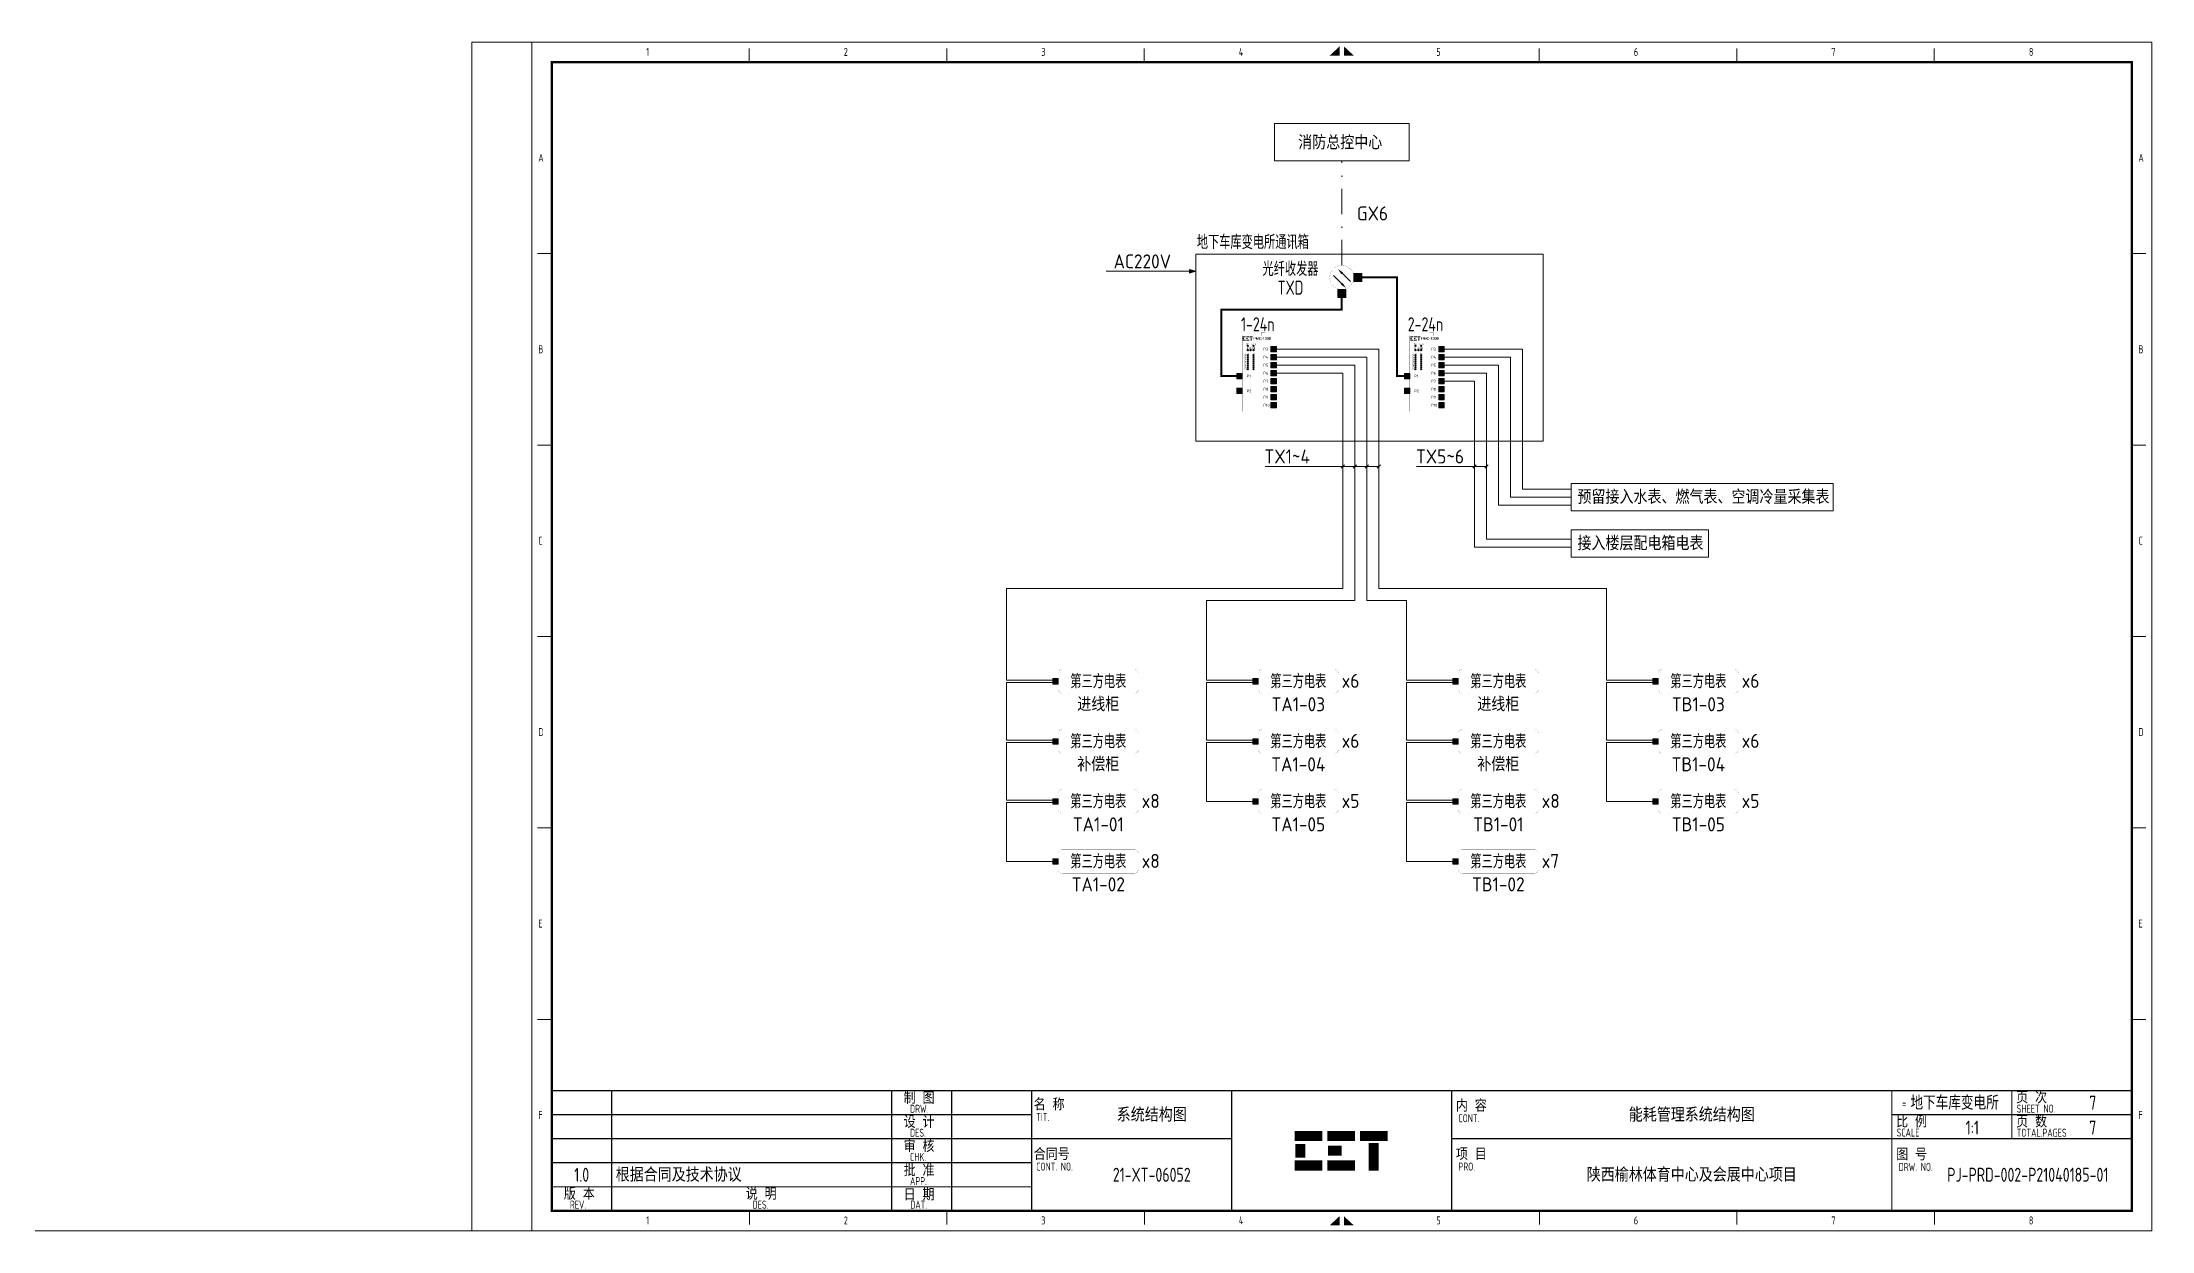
# Model space of a CAD drawing. Header units: millimetres. Extents: x 42 to 4265, y -439 to -142.
# Drawn here: x 3737 to 4265, y -439 to -142 of the extents above; entities that cross this region are included whole.
import ezdxf
from ezdxf.enums import TextEntityAlignment as Align

# ---------------------------------------------------------------- set-up
doc = ezdxf.new("R2010")
doc.units = ezdxf.units.MM
doc.linetypes.add('DASHDOT2', pattern=[12.7, 6.35, -3.175, 0, -3.175])
doc.layers.add('图框', color=7, linetype='Continuous', lineweight=9)
doc.layers.add('线', color=7, linetype='Continuous', lineweight=9)
doc.styles.add('CET', font='isocp.shx', dxfattribs={"height": 3.5, "bigfont": 'hztxt.shx'})
doc.styles.get("Standard").update_dxf_attribs({"font": 'isocp.shx', "height": 3, "bigfont": 'hztxt.shx'})

# ---------------------------------------------------------------- blocks, each defined once
blk = doc.blocks.new('图框-A3')
at = {"layer": '图框'}
for points in [[(0, 0), (420, 0), (420, 297), (0, 297), (0, 0)], [(15, 0), (15, 297)], [(69.37501270194343, 295.4579999999769), (69.375, 292)], [(118.7500127019434, 295.4579999999769), (118.75, 292)], [(168.1250127019434, 295.4579999999769), (168.125, 292)], [(266.8750127019434, 295.4579999999769), (266.875, 292)], [(316.2500127019434, 295.4579999999769), (316.25, 292)], [(365.6250127019434, 295.4579999999769), (365.625, 292)], [(20, 244.16666), (16.48505390119681, 244.1666341777637)], [(418.5149460988032, 244.16666), (415, 244.1666341777637)], [(20, 196.33333), (16.48505390119681, 196.3333041777637)], [(418.5149460988032, 196.33333), (415, 196.3333041777638)], [(20, 148.50003), (16.48505390119681, 148.5000041777637)], [(418.5149460988032, 148.5), (415, 148.5)], [(20, 100.66667), (16.48505390119681, 100.6666441777637)], [(418.5149460988032, 100.66667), (415, 100.6666441777638)], [(20.00035140326877, 52.83334000258158), (16.48540530446557, 52.83331418034531)], [(418.515297502072, 52.83334000258161), (415.0003514032688, 52.83331418034534)], [(69.4105600763537, 5), (69.41054737441027, 1.542000000023108)], [(118.7855600763537, 5), (118.7855473744103, 1.542000000023108)], [(168.1605600763537, 5), (168.1605473744103, 1.542000000023108)], [(266.9105600763537, 5), (266.9105473744103, 1.542000000023108)], [(316.2855600763537, 5), (316.2855473744103, 1.542000000023108)], [(365.6605600763537, 5), (365.6605473744103, 1.542000000023108)]]:
    blk.add_lwpolyline(points, dxfattribs=at)
at = {"layer": '图框', "const_width": 0.6}
blk.add_lwpolyline([(20, 5), (20, 292), (415, 292), (415, 5)], close=True, dxfattribs=at)
at = {"layer": '图框'}
for points, const_width in [([(20.00000000000011, 4.771030137833719), (20.00000000000011, 34.77103013783372)], 0.3023767766250001), ([(20, 5), (20, 35)], 0.3), ([(20, 35), (415, 35)], 0.3), ([(35, 5), (35, 35)], 0.3), ([(105, 5), (105, 35)], 0.3), ([(120, 5), (120, 35)], 0.3), ([(140, 5), (140, 35)], 0.3), ([(190, 5), (190, 35)], 0.3), ([(245, 5), (245, 35)], 0.3), ([(355, 5), (355, 35)], 0.3), ([(385, 23), (385, 35)], 0.3), ([(415, 5), (415, 35)], 0.3), ([(20, 29), (140, 29)], 0.3), ([(355, 29), (415, 29)], 0.3), ([(20, 23), (190, 23)], 0.3), ([(245, 23), (415, 23)], 0.3), ([(20, 17), (140, 17)], 0.3), ([(20, 11), (140, 11)], 0.3), ([(20, 5), (415, 5)], 0.3)]:
    blk.add_lwpolyline(points, dxfattribs=dict(at, const_width=const_width))
at = {"layer": '图框', "color": 1}
for points, const_width in [([(205.9021832363178, 19.9999274526164), (208.4109333562567, 20.00009814420715)], 3.4476288), ([(214.0514921159491, 19.99970856575295), (217.5, 19.99978286679834)], 2.5080396)]:
    blk.add_lwpolyline(points, dxfattribs=dict(at, const_width=const_width))
at = {"layer": '图框', "color": 92}
for points, const_width in [([(205.7577027669038, 23.6828997470661), (212.6548670848392, 23.68297404811148)], 2.5080396), ([(213.906336420016, 23.68307847120229), (220.8035007379515, 23.68315277224768)], 2.5080396), ([(222.054839529333, 23.68315076411132), (228.9520038472684, 23.68322506515671)], 2.5080396), ([(225.5018349059769, 21.95947695700417), (225.5018349059769, 15.06225750116876)], 2.504845200000001), ([(205.7577747910655, 16.31627841621276), (212.654939109001, 16.31635271725814)], 2.5080396), ([(213.9062688973632, 16.31634870098542), (220.8034332152987, 16.3164230020308)], 2.5080396)]:
    blk.add_lwpolyline(points, dxfattribs=dict(at, const_width=const_width))
at = {"layer": '图框'}
for points in [[(216.9675005710596, 295.968967279272), (216.9675005710596, 293.6258842753186), (214.4529199343969, 293.6258842753186)], [(218.0324994289403, 295.968967279272), (218.0324994289403, 293.6258842753186), (220.547080065603, 293.6258842753186)], [(216.9675005710596, 3.6668886432725), (216.9675005710596, 1.323805639319175), (214.4529199343969, 1.323805639319175)], [(218.0324994289403, 3.6668886432725), (218.0324994289403, 1.323805639319175), (220.547080065603, 1.323805639319175)]]:
    blk.add_solid(points, dxfattribs=at)
at = {"layer": '图框', "width": 0.8}
for s, p in [('1', (43.64130427145528, 293.5859076041075)), ('2', (93.01630427145528, 293.5859076041075)), ('3', (142.3913042701229, 293.5855448750983)), ('4', (191.7663042701229, 293.5855448750983)), ('5', (241.1413042714553, 293.5859076041075)), ('6', (290.5163042714553, 293.5859076041075)), ('7', (339.8913042701229, 293.5855448750983)), ('8', (389.2663042701229, 293.5855448750983)), ('A', (16.65211895431025, 267.1076987230164)), ('A', (416.6521189543103, 267.1076987230164)), ('B', (16.65211895431025, 219.2743687230164)), ('B', (416.6521189543103, 219.2743687230164)), ('C', (16.65211895431025, 171.4410387230164)), ('C', (416.6521189543103, 171.4410387230164)), ('D', (16.65211895431025, 123.6077087230164)), ('D', (416.6521189543103, 123.6077087230164)), ('E', (16.65211895431025, 75.77437872301641)), ('E', (416.6521189543103, 75.77437872301644)), ('=', (357.5758240158721, 30.79691136449856)), ('F', (16.65247035757902, 27.94104872559798)), ('DRW.', (109.5686126391511, 29.49647253686635)), ('TIT.', (141.1192541198452, 27.45077472594585)), ('CONT.', (246.6637648076417, 27.13194867368838)), ('SHEET NO.', (386.2201876491495, 29.52220214965401)), ('F', (416.652470357579, 27.94104872559799)), ('DES.', (109.5686126391511, 23.49647253686635)), ('SCALE', (356.2201876491495, 23.55291466616327)), ('TOTAL.PAGES', (386.2201876491495, 23.50520067516955)), ('CHK.', (109.5686126391511, 17.4489370043666)), ('CONT. NO.', (141.1192541198452, 15.03687760868888)), ('PRO.', (246.6637648076417, 15.03687760868888)), ('DRW. NO.', (356.7201876491495, 14.95637927469079)), ('APP.', (109.5686126391511, 11.40140147186685)), ('REV.', (24.54357423812507, 5.528819663352806)), ('DES.', (70.22231337888388, 5.528819663352806)), ('DAT.', (109.6294280322609, 5.528819663352806)), ('1', (43.64130427145528, 1.585907604107547)), ('2', (93.01630427145528, 1.585907604107547)), ('3', (142.3913042701229, 1.585544875098265)), ('4', (191.7663042701229, 1.585544875098265)), ('5', (241.1413042714553, 1.585907604107547)), ('6', (290.5163042714553, 1.585907604107547)), ('7', (339.8913042701229, 1.585544875098265)), ('8', (389.2663042701229, 1.585544875098265))]:
    blk.add_text(s, height=2, dxfattribs=at).set_placement(p)
at = {"layer": '图框'}
for s, p in [('制 图', (107.9791023726348, 31.71231771436688)), ('名 称', (140.4935898336025, 30.08769693562226)), ('内 容', (246.0381005213985, 29.7688708833648)), ('页 次', (386.0945233629063, 31.83348096878653)), ('设 计', (107.9791023726348, 25.71231771436688)), ('比 例', (356.0945233629063, 25.78983687583968)), ('页 数', (386.0945233629063, 25.79070294960984)), ('审 核', (107.9791023726348, 19.66478218186712)), ('批 准', (107.9791023726348, 13.61724664936646)), ('合同号', (140.4935898336025, 17.6737998183653)), ('项 目', (246.0381005213985, 17.6737998183653)), ('图 号', (356.0945233629063, 17.5933014843672)), ('版 本', (23.04601393864323, 7.744664840852423)), ('说 明', (68.50985717071308, 7.744664840852423)), ('日 期', (107.9791023726348, 7.569711116866713))]:
    blk.add_text(s, height=3, dxfattribs=at).set_placement(p)
at = {"layer": '图框', "width": 0.8, "flags": 8}
for tag, p in [('版本4', (27.5, 32)), ('页次', (405.2388087518199, 32)), ('版本3', (27.5, 26)), ('比例', (375.1281665465143, 25.77545097467473)), ('页数', (405.2388087518187, 25.77545097467473)), ('版本2', (27.5, 20)), ('版本1', (27.5, 14)), ('合同号', (170, 14)), ('图号', (389, 14))]:
    blk.add_attdef(tag, text='', height=3.5, dxfattribs=at).set_placement(p, align=Align.MIDDLE_CENTER)
at = {"layer": '图框', "flags": 8}
for tag, p in [('说明4', (35.99480976617235, 32)), ('位置', (359.6801236283359, 32)), ('说明3', (35.99480976617235, 26)), ('说明2', (35.99480976617235, 20)), ('说明1', (35.99480976617235, 14))]:
    blk.add_attdef(tag, text='', height=3.5, dxfattribs=at).set_placement(p, align=Align.MIDDLE_LEFT)
for tag, p in [('名称', (170, 29)), ('内容', (305, 29)), ('项目', (305, 14))]:
    blk.add_attdef(tag, text='', height=3.5, dxfattribs=at).set_placement(p, align=Align.MIDDLE_CENTER)
blk = doc.blocks.new('设备 RS485(XT)')
blk.add_hatch(color=3).paths.add_polyline_path([(-11.35000000000059, -0.6749999999999545), (-10.00000000000023, -0.6749999999999545), (-10.00000000000023, 0.6750000000000682), (-11.35000000000059, 0.6750000000000682)])
at = {"color": 3}
blk.add_lwpolyline([(-11.35000000000059, -0.6749999999999545), (-10.00000000000023, -0.6749999999999545), (-10.00000000000023, 0.6750000000000682), (-11.35000000000059, 0.6750000000000682)], close=True, dxfattribs=at)
at = {"color": 0, "const_width": 0.03}
blk.add_lwpolyline([(-9, 3), (9, 3, -0.414213562373095), (10, 2), (10, -2, -0.414213562373095), (9, -3), (-9.000000000000455, -3, -0.414213562373094), (-10.00000000000045, -2), (-10, 2, -0.414213562373095)], format="xyb", close=True, dxfattribs=at)
at = {"color": 0, "width": 0.8, "flags": 8}
blk.add_attdef('设备名称', text='', height=3.5, dxfattribs=at).set_placement((0, 0), align=Align.MIDDLE_CENTER)
at = {"color": 0, "flags": 8}
blk.add_attdef('开关柜名称', text='', height=3.5, dxfattribs=at).set_placement((-2.273736754432321e-13, -5.725984791817609), align=Align.MIDDLE_CENTER)
blk = doc.blocks.new('24n-1308-8 电口 竖版(XT)-雪藏')
for color, points in [(3, [(3.600000000000008, 6.032212440931005), (4.950000000000371, 6.032212440931005), (4.950000000000371, 7.382212440931028), (3.600000000000008, 7.382212440931028)]), (3, [(3.600000000000008, 4.032212440931005), (4.950000000000371, 4.032212440931005), (4.950000000000371, 5.382212440931028), (3.600000000000008, 5.382212440931028)]), (5, [(-4.950000000000316, -0.6750000000000114), (-3.599999999999952, -0.6750000000000114), (-3.599999999999952, 0.6750000000000114), (-4.950000000000316, 0.6750000000000114)]), (5, [(-4.950000000000316, -0.6750013691378172), (-3.599999999999952, -0.6750013691378172), (-3.599999999999952, 0.6749986308622056), (-4.950000000000316, 0.6749986308622056)]), (3, [(3.600000000000008, 2.032212440931005), (4.950000000000371, 2.032212440931005), (4.950000000000371, 3.382212440931028), (3.600000000000008, 3.382212440931028)]), (3, [(3.600000000000008, 0.03221244093100495), (4.950000000000371, 0.03221244093100495), (4.950000000000371, 1.382212440931028), (3.600000000000008, 1.382212440931028)]), (5, [(-4.950000000000373, -4.404065239309148), (-3.600000000000009, -4.404065239309148), (-3.600000000000009, -3.054065239309125), (-4.950000000000373, -3.054065239309125)]), (3, [(3.600000000000008, -1.967787559068995), (4.950000000000371, -1.967787559068995), (4.950000000000371, -0.6177875590689723), (3.600000000000008, -0.6177875590689723)]), (3, [(3.600000000000008, -3.967787559068995), (4.950000000000371, -3.967787559068995), (4.950000000000371, -2.617787559068972), (3.600000000000008, -2.617787559068972)]), (3, [(3.600000000000008, -5.967787559068995), (4.950000000000371, -5.967787559068995), (4.950000000000371, -4.617787559068972), (3.600000000000008, -4.617787559068972)]), (3, [(3.600000000000008, -7.967787559068995), (4.950000000000371, -7.967787559068995), (4.950000000000371, -6.617787559068972), (3.600000000000008, -6.617787559068972)])]:
    blk.add_hatch(color=color).paths.add_polyline_path(points)
at = {"color": 0, "const_width": 0.03}
blk.add_lwpolyline([(2.341551585945111, 11.07253886799515), (0.8274808075411068, 11.07253886799515, 0.414213562373095), (0.6774808075411295, 10.92253886799517), (0.6774808075411295, 10.07253886799515), (2.341551585945111, 10.07253886799515)], format="xyb", close=True, dxfattribs=at)
for points in [[(1.237448488262103, 10.87253886799516), (2.211551585945116, 10.87253886799516), (2.211551585945116, 10.07253886799515), (1.237448488262103, 10.07253886799515)], [(-3.600000000000009, 10.07253886799515), (3.600000000000008, 10.07253886799515), (3.600000000000008, -8.827461132004828), (-3.600000000000009, -8.827461132004828)]]:
    blk.add_lwpolyline(points, close=True, dxfattribs=at)
at = {"color": 0}
for points, const_width in [([(-3.445239038555699, 9.37124259193132), (-3.175703901702676, 9.371260930697304)], 0.3704064), ([(-3.460761733616622, 9.76693383017789), (-2.719744079623567, 9.766941812934874)], 0.2694588000000001), ([(-3.460753995483558, 8.975478645871476), (-2.719736341490503, 8.97548662862846)], 0.2694588000000001), ([(-2.585295951005279, 8.97548619712802), (-1.844278297012224, 8.975494179885004)], 0.2694588000000001), ([(-2.585288696505458, 9.766953031944581), (-1.844271042512404, 9.766961014701565)], 0.2694588000000001), ([(-2.56969345644653, 9.371219075160866), (-2.19919260939976, 9.37122705791785)], 0.2694588000000001), ([(-1.709829684760692, 9.766960798951402), (-0.9688120307676092, 9.766968781708329)], 0.2694588000000001), ([(-1.339491338509661, 9.581772703973002), (-1.339491338509661, 8.840749126073263)], 0.2691156000000001)]:
    blk.add_lwpolyline(points, dxfattribs=dict(at, const_width=const_width))
at = {"color": 3}
for points in [[(3.600000000000008, 6.032212440931005), (4.950000000000371, 6.032212440931005), (4.950000000000371, 7.382212440931028), (3.600000000000008, 7.382212440931028)], [(3.600000000000008, 4.032212440931005), (4.950000000000371, 4.032212440931005), (4.950000000000371, 5.382212440931028), (3.600000000000008, 5.382212440931028)], [(3.600000000000008, 2.032212440931005), (4.950000000000371, 2.032212440931005), (4.950000000000371, 3.382212440931028), (3.600000000000008, 3.382212440931028)], [(3.600000000000008, 0.03221244093100495), (4.950000000000371, 0.03221244093100495), (4.950000000000371, 1.382212440931028), (3.600000000000008, 1.382212440931028)], [(3.600000000000008, -1.967787559068995), (4.950000000000371, -1.967787559068995), (4.950000000000371, -0.6177875590689723), (3.600000000000008, -0.6177875590689723)], [(3.600000000000008, -3.967787559068995), (4.950000000000371, -3.967787559068995), (4.950000000000371, -2.617787559068972), (3.600000000000008, -2.617787559068972)], [(3.600000000000008, -5.967787559068995), (4.950000000000371, -5.967787559068995), (4.950000000000371, -4.617787559068972), (3.600000000000008, -4.617787559068972)], [(3.600000000000008, -7.967787559068995), (4.950000000000371, -7.967787559068995), (4.950000000000371, -6.617787559068972), (3.600000000000008, -6.617787559068972)]]:
    blk.add_lwpolyline(points, close=True, dxfattribs=at)
at = {"color": 5}
for points in [[(-4.950000000000316, -0.6750000000000114), (-3.599999999999952, -0.6750000000000114), (-3.599999999999952, 0.6750000000000114), (-4.950000000000316, 0.6750000000000114)], [(-4.950000000000316, -0.6750013691378172), (-3.599999999999952, -0.6750013691378172), (-3.599999999999952, 0.6749986308622056), (-4.950000000000316, 0.6749986308622056)], [(-4.950000000000373, -4.404065239309148), (-3.600000000000009, -4.404065239309148), (-3.600000000000009, -3.054065239309125), (-4.950000000000373, -3.054065239309125)]]:
    blk.add_lwpolyline(points, close=True, dxfattribs=at)
at = {"color": 0}
for centre in [(-2.204297463082256, 7.545153540592594), (-2.204297463082256, 6.505153540592573), (-2.204297463082256, 5.214333915847476), (-1.482771493779425, 6.505153540592573), (-0.7612455244766215, 7.545153540592594), (-0.7612455244766215, 6.505153540592573), (-0.7612455244766215, 5.214333915847476), (-2.204297463082256, 4.714333915847476), (-2.204297463082256, 4.214333915847476), (-2.204297463082256, 3.714333915847476), (-2.204297463082256, 3.214333915847476), (-2.204297463082256, 2.714333915847476), (-2.204297463082256, 2.214333915847476), (-2.204297463082256, 1.714333915847476), (-0.7612455244766215, 4.714333915847476), (-0.7612455244766215, 4.214333915847476), (-0.7612455244766215, 3.714333915847476), (-0.7612455244766215, 3.214333915847476), (-0.7612455244766215, 2.714333915847476), (-0.7612455244766215, 2.214333915847476), (-0.7612455244766215, 1.714333915847476)]:
    blk.add_circle(centre, 0.1684075359193472, dxfattribs=at)
at = {"color": 0, "width": 0.7}
for s, p in [('P3', (-3.099336594254951, 5.214333915847476)), ('P4', (-3.099336594254951, 4.714333915847476)), ('P5', (-3.099336594254951, 4.214333915847476)), ('P6', (-3.099336594254951, 3.714333915847476)), ('P7', (-3.099336594254951, 3.214333915847476)), ('P8', (-3.099336594254951, 2.714333915847476)), ('P9', (-3.099336594254951, 2.214333915847476)), ('P10', (-3.099336594254951, 1.714333915847476))]:
    blk.add_text(s, height=0.4, dxfattribs=at).set_placement(p, align=Align.MIDDLE_LEFT)
for s, p in [('Run', (-2.209930442159547, 8.006976552363994)), ('Rx', (-2.209930442159547, 5.676156927618933)), ('P1', (-2.209930442159547, 6.966976552363974)), ('P2', (-1.488404472856715, 6.966976552363974)), ('Alarm', (-0.7668785035539122, 8.006976552363994)), ('CON', (-0.7668785035539122, 6.966976552363974)), ('Tx', (-0.7668785035539122, 5.676156927618933))]:
    blk.add_text(s, height=0.4, dxfattribs=at).set_placement(p, align=Align.MIDDLE)
at = {"color": 0}
for s, p in [('P3', (1.711034833103823, 6.707211093347951)), ('P1', (-2.478176008463393, -1.781309350690208e-05)), ('P4', (1.711034833103823, 4.707211093347951)), ('P5', (1.711034833103823, 2.707211093347951)), ('P6', (1.711034833103823, 0.7072110933479507)), ('P2', (-2.478176008463393, -3.743181406462611)), ('P7', (1.711034833103823, -1.292788906652049)), ('P8', (1.711034833103823, -3.292788906652049)), ('P9', (1.711034833103823, -5.292788906652049)), ('P10', (1.711034833103823, -7.292788906652049))]:
    blk.add_text(s, height=0.7, dxfattribs=at).set_placement(p, align=Align.MIDDLE_LEFT)
at = {"color": 0, "char_height": 0.6581250000000001, "width": 3.416292073493452, "attachment_point": 1, "line_spacing_factor": 1.5}
for insert in [(-0.8110334042993804, 9.709410142095862), (-0.7717827007972607, 9.709410142095862)]:
    blk.add_mtext('{\\fArial|b0|i0|c0|p34;PMC-1308}', dxfattribs=dict(at, insert=insert))
at = {"color": 0, "width": 0.8, "flags": 8}
blk.add_attdef('设备符号', text='', height=3.5, dxfattribs=at).set_placement((0.2986919254451686, 12.92569382028557), align=Align.MIDDLE_CENTER)
blk = doc.blocks.new('TXD-1210D(XT)')
at = {"color": 0}
for p, q in [((-0.01552691715234644, -1.587742796494062), (-2.100005088545135, 0.4967353748987264)), ((2.175891610240779, -1.053237379429497), (0.09141343884799014, 1.031240791963405))]:
    blk.add_line(p, q, dxfattribs=at)
at = {"color": 0, "const_width": 0.03}
blk.add_lwpolyline([(-2.99603241433103, -0.2203829149387317, 3173.3473628669), (-2.996307826477636, -0.2166062462348961)], format="xyb", dxfattribs=at)
at = {"color": 0}
for points in [[(0.09141343884799014, 1.031240791963405, 0.6000000000000001, 0, 0), (-0.9779486039592662, 2.100602834770662, 0, 0, 0)], [(-0.01552691715234644, -1.587742796494062, 0.6, 0, 0), (1.05383512565491, -2.657104839301319, 0, 0, 0)]]:
    blk.add_lwpolyline(points, format="xyseb", dxfattribs=at)
at = {"color": 0, "width": 0.8, "flags": 8}
for tag, p in [('设备名称', (-12.81150703153527, 2.113518045896122)), ('设备符号', (-12.81150703153527, -2.554283875773585))]:
    blk.add_attdef(tag, text='', height=3.5, dxfattribs=at).set_placement(p, align=Align.MIDDLE_CENTER)

msp = doc.modelspace()

# ---------------------------------------------------------------- hatches: boundary and pattern name
at = {"layer": '线'}
for color, points in [(1, [(4024.290996813638, -198.535505621804), (4024.290996813637, -198.9781067225648), (4025.900550627633, -198.9781067225648)]), (1, [(4025.900550627634, -198.9781067225648), (4024.290996813638, -199.4207078233256), (4024.290996813638, -198.535505621804)]), (1, [(4025.900550627634, -198.9781067225648), (4024.290996813638, -198.9781067225648), (4024.290996813637, -199.4207078233256)]), (5, [(4067.355995563013, -199.5112222603317), (4065.355995563013, -199.5112222603317), (4065.355995563013, -201.5112222603317), (4067.355995563013, -201.5112222603317)]), (5, [(4063.351868592174, -203.5153492311701), (4061.351868592174, -203.5153492311701), (4061.351868592174, -205.5153492311701), (4063.351868592174, -205.5153492311701)])]:
    msp.add_hatch(color=color, dxfattribs=at).paths.add_polyline_path(points)

# ---------------------------------------------------------------- linework, layer by layer
at = {"layer": '线', "color": 6, "linetype": 'DASHDOT2'}
msp.add_line((4062.351868592174, -197.5070952894932), (4062.351868592174, -171.3745400378992), dxfattribs=at)
at = {"layer": '线', "color": 1}
msp.add_line((4003.483895135613, -198.9781067225648), (4025.900550627635, -198.9781067225648), dxfattribs=at)
at = {"layer": '线', "color": 3}
for p, q in [((4046.006852852677, -218.4557163184039), (4071.590348941052, -218.4557163184039)), ((4046.006852852677, -220.4557163184039), (4068.590348941052, -220.4557163184043)), ((4068.590348941052, -220.4557163184043), (4068.590348941052, -281.2717172197313)), ((4071.590348941052, -218.4557163184039), (4071.590348941053, -278.2717172197314)), ((4087.931757156957, -218.4557163184039), (4107.515253245332, -218.4557163184039)), ((4087.931757156957, -220.4557163184039), (4104.515253245332, -220.4557163184043)), ((4104.515253245332, -220.4557163184043), (4104.515253245332, -255.4213351520571)), ((4107.515253245332, -218.4557163184039), (4107.515253245332, -253.4213351520572)), ((4046.006852852677, -222.4557163184039), (4065.590348941052, -222.4557163184039)), ((4046.006852852677, -224.4557163184039), (4062.590348941052, -224.4557163184038)), ((4062.590348941052, -224.4557163184038), (4062.590348941053, -278.2717172197312)), ((4065.590348941052, -222.4557163184039), (4065.590348941052, -281.2717172197308)), ((4087.931757156957, -222.4557163184039), (4101.515253245332, -222.4557163184039)), ((4087.931757156957, -224.4557163184039), (4098.515253245332, -224.4557163184038)), ((4087.931757156957, -226.4557163184039), (4095.515253245332, -226.4557163184039)), ((4095.515253245332, -226.4557163184039), (4095.515253245332, -267.9259116394688)), ((4098.515253245332, -224.4557163184038), (4098.515253245332, -265.9259116394688)), ((4101.515253245332, -222.4557163184039), (4101.515253245332, -257.4213351520572)), ((4119.731780134767, -257.4213351520572), (4101.515253245332, -257.4213351520572)), ((4119.731780134767, -255.4213351520572), (4104.515253245332, -255.4213351520571)), ((4119.731780134767, -253.4213351520572), (4107.515253245332, -253.4213351520572)), ((4119.731780134767, -267.9259116394687), (4095.515253245332, -267.9259116394688)), ((4119.731780134767, -265.9259116394687), (4098.515253245332, -265.9259116394688)), ((3978.521935854798, -301.1579390736491), (3978.521935854799, -278.2717172197308)), ((3978.521935854799, -278.2717172197308), (4062.590348941053, -278.2717172197312)), ((4071.590348941053, -278.2717172197314), (4128.521935854798, -278.2717172197314)), ((4128.521935854798, -301.1579390736491), (4128.521935854798, -278.2717172197314)), ((4028.521935854798, -301.1579390736491), (4028.521935854799, -281.2717172197309)), ((4028.521935854799, -281.2717172197309), (4065.590348941052, -281.2717172197308)), ((4068.590348941052, -281.2717172197313), (4078.521935854798, -281.2717172197313)), ((4078.521935854798, -301.1579390736491), (4078.521935854798, -281.2717172197313)), ((3990.135866469497, -301.1579390736491), (3978.521935854798, -301.1579390736491)), ((3990.135866469497, -301.757939073649), (3978.521935854798, -301.757939073649)), ((3978.521935854798, -301.757939073649), (3978.521935854798, -316.1579390736491)), ((4040.135866469496, -301.1579390736492), (4028.521935854797, -301.1579390736492)), ((4040.135866469496, -301.7579390736491), (4028.521935854797, -301.7579390736491)), ((4028.521935854797, -301.7579390736491), (4028.521935854797, -316.1579390736492)), ((4090.135866469497, -301.1579390736491), (4078.521935854798, -301.1579390736491)), ((4090.135866469497, -301.757939073649), (4078.521935854798, -301.757939073649)), ((4078.521935854798, -301.757939073649), (4078.521935854798, -316.1579390736491)), ((4140.135866469496, -301.1579390736492), (4128.521935854797, -301.1579390736492)), ((4140.135866469496, -301.7579390736491), (4128.521935854797, -301.7579390736491)), ((4128.521935854797, -301.7579390736491), (4128.521935854797, -316.1579390736492)), ((3990.135866469497, -316.1579390736491), (3978.521935854798, -316.1579390736491)), ((4040.135866469496, -316.1579390736492), (4028.521935854797, -316.1579390736492)), ((4090.135866469497, -316.1579390736491), (4078.521935854798, -316.1579390736491)), ((4140.135866469496, -316.1579390736492), (4128.521935854797, -316.1579390736492)), ((3990.135866469497, -316.757939073649), (3978.521935854798, -316.757939073649)), ((3978.521935854798, -316.757939073649), (3978.521935854798, -331.1579390736491)), ((4040.135866469496, -316.7579390736491), (4028.521935854797, -316.7579390736491)), ((4028.521935854797, -316.7579390736491), (4028.521935854797, -331.4579390736491)), ((4090.135866469497, -316.757939073649), (4078.521935854798, -316.757939073649)), ((4078.521935854798, -316.757939073649), (4078.521935854798, -331.1579390736491)), ((4140.135866469496, -316.7579390736491), (4128.521935854797, -316.7579390736491)), ((4128.521935854797, -316.7579390736491), (4128.521935854797, -331.4579390736491)), ((3990.135866469497, -331.1579390736491), (3978.521935854798, -331.1579390736491)), ((3990.135866469497, -331.757939073649), (3978.521935854798, -331.757939073649)), ((3978.521935854798, -331.757939073649), (3978.521935854797, -346.4579390736491)), ((4028.521935854797, -331.4579390736491), (4040.135866469496, -331.4579390736491)), ((4090.135866469497, -331.1579390736491), (4078.521935854798, -331.1579390736491)), ((4078.521935854798, -331.757939073649), (4078.521935854797, -346.4579390736491)), ((4090.135866469497, -331.757939073649), (4078.521935854798, -331.757939073649)), ((4128.521935854797, -331.4579390736491), (4140.135866469496, -331.4579390736491)), ((3978.521935854797, -346.4579390736491), (3990.135866469497, -346.4579390736491)), ((4078.521935854797, -346.4579390736491), (4090.135866469497, -346.4579390736491))]:
    msp.add_line(p, q, dxfattribs=at)
at = {"layer": '线'}
for p, q in [((4071.590348941052, -247.7746495782999), (4043.17049595878, -247.7746495782998)), ((4062.168380356731, -248.1966181626207), (4063.012317525373, -247.3526809939791)), ((4065.168380356731, -248.1966181626207), (4066.012317525373, -247.3526809939791)), ((4068.168380356731, -248.1966181626207), (4069.012317525373, -247.3526809939791)), ((4071.168380356731, -248.1966181626207), (4072.012317525373, -247.3526809939791)), ((4098.515253245332, -247.7746495782999), (4081.049447635985, -247.7746495782998)), ((4095.093284661011, -248.1966181626207), (4095.937221829653, -247.3526809939791)), ((4098.093284661011, -248.1966181626207), (4098.937221829653, -247.3526809939791)), ((4264.851868592174, -438.747174375481), (42.05576131270391, -438.747174375481))]:
    msp.add_line(p, q, dxfattribs=at)
for points in [[(4045.505731220402, -162.0406161257314), (4079.198005963945, -162.0406161257314), (4079.198005963945, -171.3745400378992), (4045.505731220402, -171.3745400378992)], [(4119.731780134767, -252.0241205662961), (4185.157529314747, -252.0241205662961), (4185.157529314747, -258.8185497378182), (4119.731780134767, -258.8185497378182)], [(4119.731780134767, -263.5965556323754), (4154.035519682633, -263.5965556323754), (4154.035519682633, -270.3909848038975), (4119.731780134767, -270.3909848038975)]]:
    msp.add_lwpolyline(points, close=True, dxfattribs=at)
at = {"layer": '线', "color": 252}
msp.add_lwpolyline([(4025.900550627635, -194.7445092795289), (4112.696684267035, -194.7445092795289), (4112.696684267035, -241.4338482565337), (4025.900550627635, -241.4338482565337)], close=True, dxfattribs=at)
at = {"layer": '线', "color": 1}
msp.add_lwpolyline([(4025.900550627634, -198.9781067225648), (4024.290996813638, -199.4207078233256), (4024.290996813638, -198.535505621804)], close=True, dxfattribs=at)
at = {"layer": '线', "color": 5}
for points in [[(4067.355995563013, -201.5112222603317), (4065.355995563013, -201.5112222603317), (4065.355995563013, -199.5112222603317), (4067.355995563013, -199.5112222603317)], [(4063.351868592174, -205.5153492311701), (4061.351868592174, -205.5153492311701), (4061.351868592174, -203.5153492311701), (4063.351868592174, -203.5153492311701)]]:
    msp.add_lwpolyline(points, close=True, dxfattribs=at)
at = {"layer": '线', "color": 5, "const_width": 0.5}
for points in [[(4078.031757156956, -225.1629287593349), (4076.197970600011, -225.1629287593349), (4076.197970600011, -200.5112222603318), (4067.355995563013, -200.5112222603317)], [(4036.106852852676, -225.1629301284728), (4032.230176905283, -225.1629301284728), (4032.230176905283, -208.6129661457552), (4062.351868592174, -208.6129661457551), (4062.351868592174, -205.5153492311701)]]:
    msp.add_lwpolyline(points, dxfattribs=at)

# ---------------------------------------------------------------- block references
at = {"layer": '线'}
ref = msp.add_blockref('图框-A3', (3844.851868592174, -438.747174375481), dxfattribs=at)
ref.add_attrib('图号', 'PJ-PRD-002-P21040185-01', dxfattribs={"layer": '图框', "height": 3.5, "width": 0.8, "flags": 8}).set_placement((4233.851868592174, -424.747174375481), align=Align.MIDDLE_CENTER)
ref.add_attrib('页数', '7', dxfattribs={"layer": '图框', "height": 3.5, "width": 0.8, "flags": 8}).set_placement((4250.090677343992, -412.9717234008064), align=Align.MIDDLE_CENTER)
ref.add_attrib('页次', '7', dxfattribs={"layer": '图框', "height": 3.5, "width": 0.8, "flags": 8}).set_placement((4250.090677343993, -406.747174375481), align=Align.MIDDLE_CENTER)
ref.add_attrib('比例', '1:1', dxfattribs={"layer": '图框', "height": 3.5, "width": 0.8, "flags": 8}).set_placement((4219.980035138688, -412.9717234008064), align=Align.MIDDLE_CENTER)
ref.add_attrib('项目', '陕西榆林体育中心及会展中心项目', dxfattribs={"layer": '图框', "height": 3.5, "flags": 8}).set_placement((4149.851868592174, -424.747174375481), align=Align.MIDDLE_CENTER)
ref.add_attrib('内容', '能耗管理系统结构图', dxfattribs={"layer": '图框', "height": 3.5, "flags": 8}).set_placement((4149.851868592174, -409.747174375481), align=Align.MIDDLE_CENTER)
ref.add_attrib('合同号', '21-XT-06052', dxfattribs={"layer": '图框', "height": 3.5, "width": 0.8, "flags": 8}).set_placement((4014.851868592174, -424.747174375481), align=Align.MIDDLE_CENTER)
ref.add_attrib('名称', '系统结构图', dxfattribs={"layer": '图框', "height": 3.5, "flags": 8}).set_placement((4014.851868592174, -409.747174375481), align=Align.MIDDLE_CENTER)
ref.add_attrib('版本1', '1.0', dxfattribs={"layer": '图框', "height": 3.5, "width": 0.8, "flags": 8}).set_placement((3872.351868592174, -424.747174375481), align=Align.MIDDLE_CENTER)
ref.add_attrib('说明1', '根据合同及技术协议', dxfattribs={"layer": '图框', "height": 3.5, "flags": 8}).set_placement((3880.846678358346, -424.747174375481), align=Align.MIDDLE_LEFT)
ref.add_attrib('位置', '地下车库变电所', dxfattribs={"layer": '图框', "height": 3.5, "width": 0.9, "flags": 8}).set_placement((4204.531992220509, -406.747174375481), align=Align.MIDDLE_LEFT)
for name, p, values in [('TXD-1210D(XT)', (4062.351868592174, -200.5112222603317), {'设备符号': 'TXD', '设备名称': '光纤收发器'}), ('24n-1308-8 电口 竖版(XT)-雪藏', (4041.056852852676, -225.1629287593349), {'设备符号': '1-24n'}), ('24n-1308-8 电口 竖版(XT)-雪藏', (4082.981757156957, -225.1629287593349), {'设备符号': '2-24n'}), ('设备 RS485(XT)', (4001.485866469498, -301.4579390736491), {'开关柜名称': '进线柜', '设备名称': '第三方电表'}), ('设备 RS485(XT)', (4051.485866469494, -301.4579390736491), {'开关柜名称': 'TA1-03', '设备名称': '第三方电表'}), ('设备 RS485(XT)', (4101.485866469498, -301.4579390736491), {'开关柜名称': '进线柜', '设备名称': '第三方电表'}), ('设备 RS485(XT)', (4151.485866469498, -301.4579390736491), {'开关柜名称': 'TB1-03', '设备名称': '第三方电表'}), ('设备 RS485(XT)', (4001.485866469498, -316.4579390736491), {'开关柜名称': '补偿柜', '设备名称': '第三方电表'}), ('设备 RS485(XT)', (4051.485866469498, -316.4579390736491), {'开关柜名称': 'TA1-04', '设备名称': '第三方电表'}), ('设备 RS485(XT)', (4101.485866469498, -316.4579390736491), {'开关柜名称': '补偿柜', '设备名称': '第三方电表'}), ('设备 RS485(XT)', (4151.4858664695, -316.457939073649), {'开关柜名称': 'TB1-04', '设备名称': '第三方电表'}), ('设备 RS485(XT)', (4001.485866469498, -331.4579390736491), {'开关柜名称': 'TA1-01', '设备名称': '第三方电表'}), ('设备 RS485(XT)', (4051.485866469497, -331.4579390736492), {'开关柜名称': 'TA1-05', '设备名称': '第三方电表'}), ('设备 RS485(XT)', (4101.485866469498, -331.4579390736491), {'开关柜名称': 'TB1-01', '设备名称': '第三方电表'}), ('设备 RS485(XT)', (4151.4858664695, -331.457939073649), {'开关柜名称': 'TB1-05', '设备名称': '第三方电表'}), ('设备 RS485(XT)', (4001.485866469498, -346.4579390736491), {'开关柜名称': 'TA1-02', '设备名称': '第三方电表'}), ('设备 RS485(XT)', (4101.485866469498, -346.4579390736491), {'开关柜名称': 'TB1-02', '设备名称': '第三方电表'})]:
    msp.add_blockref(name, p, dxfattribs=at).add_auto_attribs(values)

# ---------------------------------------------------------------- texts
at = {"layer": '线', "style": 'CET'}
for s, p in [('消防总控中心', (4051.472544625957, -168.5498440047813)), ('GX6', (4066.139808566891, -186.2792306542659)), ('AC220V', (4005.312516355827, -198.2656205267491)), ('TX1~4', (4043.014653651991, -247.016245493225)), ('TX5~6', (4080.893605329196, -247.016245493225)), ('预留接入水表、燃气表、空调冷量采集表', (4121.273980039849, -257.1282823870542)), ('接入楼层配电箱电表', (4121.273980039849, -268.7007174531335))]:
    msp.add_text(s, height=3.5, dxfattribs=at).set_placement(p)
at = {"layer": '线', "style": 'CET', "width": 0.8}
msp.add_text('地下车库变电所通讯箱', height=3.5, dxfattribs=at).set_placement((4026.126182453239, -193.4453374401251))
at = {"layer": '线', "color": 2, "style": 'CET'}
for s, p in [('x6', (4062.345643862113, -303.0763896400562)), ('x6', (4162.345643862116, -303.0763896400562)), ('x6', (4062.345643862116, -318.0763896400562)), ('x6', (4162.345643862119, -318.076389640056)), ('x8', (4012.345643862116, -333.0763896400562)), ('x5', (4062.345643862115, -333.0763896400563)), ('x8', (4112.345643862116, -333.0763896400562)), ('x5', (4162.345643862119, -333.076389640056)), ('x8', (4012.345643862116, -348.0763896400562)), ('x7', (4112.345643862116, -348.0763896400562))]:
    msp.add_text(s, height=3.5, dxfattribs=at).set_placement(p)

doc.saveas('drawing.dxf')
